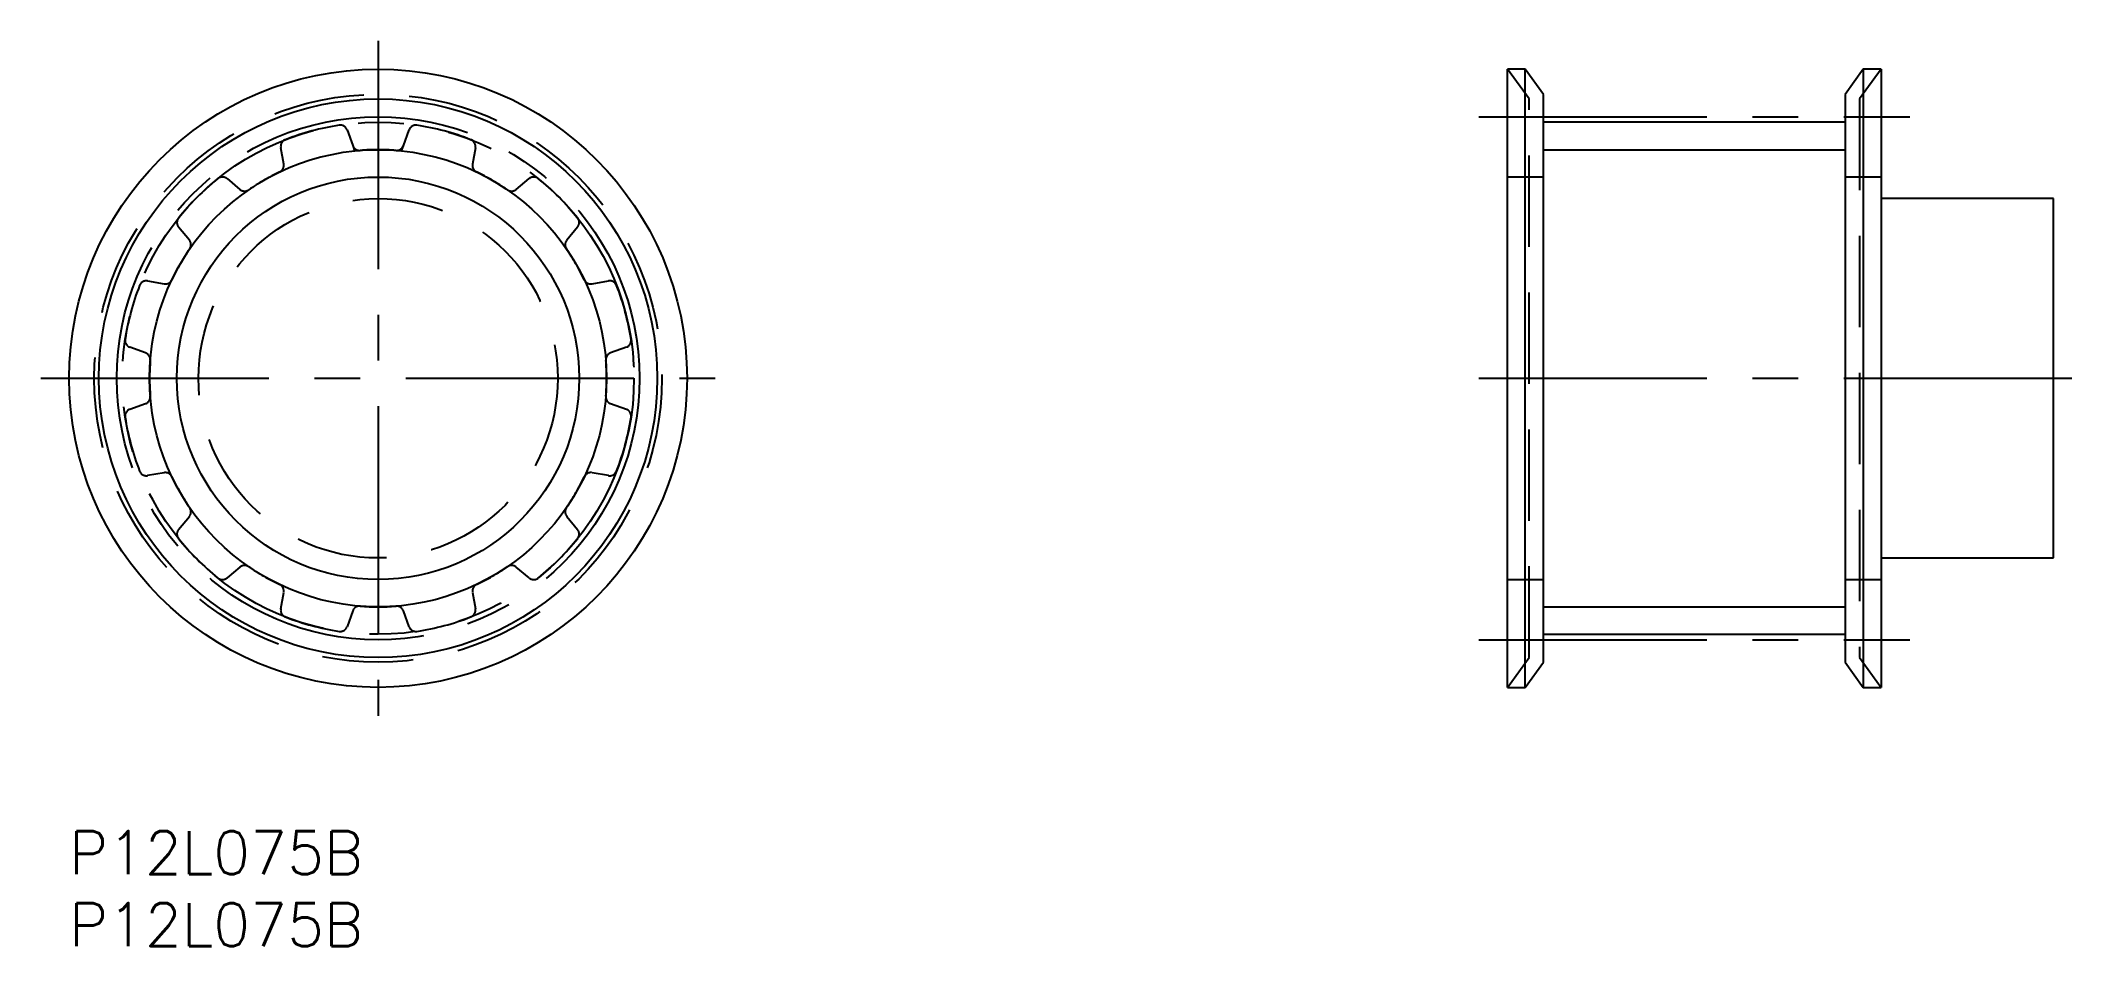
# Model space of a CAD drawing. Extents: x -2 to 140, y -8 to 55.
import ezdxf

# ---------------------------------------------------------------- set-up
doc = ezdxf.new("R2010")
doc.units = 0
doc.header["$LTSCALE"] = 0.5
for name, pattern in [('CENTER', [50.8, 31.75, -6.35, 6.35, -6.35]), ('DASHED', [19.05, 12.7, -6.35]), ('PHANTOM', [63.5, 31.75, -6.35, 6.35, -6.35, 6.35, -6.35])]:
    doc.linetypes.add(name, pattern=pattern)
for name, color, linetype in [('MSM_CENTER', 1, 'CENTER'), ('MSM_CONTINUOUS', 7, 'CONTINUOUS'), ('MSM_DASHED', 4, 'DASHED'), ('MSM_IMAGINARY', 6, 'PHANTOM'), ('MSM_NARROW', 5, 'CONTINUOUS'), ('MSM_PART_NUMBER', 7, 'CONTINUOUS')]:
    doc.layers.add(name, color=color, linetype=linetype)
doc.styles.get("Standard").update_dxf_attribs({"font": 'txt.shx', "height": 3, "bigfont": 'bigfont.shx'})

msp = doc.modelspace()

# ---------------------------------------------------------------- linework, layer by layer
at = {"layer": 'MSM_CENTER'}
for p, q in [((21.5, 54.97), (21.5, 8.03)), ((98.1, 49.69), (128.1, 49.69)), ((-1.97, 31.5), (44.97, 31.5)), ((98.1, 31.5), (140.1, 31.5)), ((98.1, 13.31), (128.1, 13.31))]:
    msp.add_line(p, q, dxfattribs=at)
msp.add_circle((21.5, 31.5), 18.19, dxfattribs=at)
at = {"layer": 'MSM_CONTINUOUS'}
for p, q in [((101.33, 53), (100.1, 53)), ((100.1, 10), (100.1, 53)), ((102.6, 51.25), (101.33, 53)), ((101.33, 10), (101.33, 53)), ((124.86, 53), (123.6, 51.25)), ((126.1, 53), (124.86, 53)), ((124.86, 53), (124.86, 10)), ((126.1, 53), (126.1, 10)), ((102.6, 11.75), (102.6, 51.25)), ((123.6, 51.25), (123.6, 11.75)), ((123.6, 49.31), (102.6, 49.31)), ((138.1, 44), (126.1, 44)), ((138.1, 19), (138.1, 44)), ((126.1, 19), (138.1, 19)), ((102.6, 13.69), (123.6, 13.69)), ((101.33, 10), (102.6, 11.75)), ((123.6, 11.75), (124.86, 10)), ((100.1, 10), (101.33, 10)), ((124.86, 10), (126.1, 10))]:
    msp.add_line(p, q, dxfattribs=at)
for radius in [21.5, 19.43, 14]:
    msp.add_circle((21.5, 31.5), radius, dxfattribs=at)
at = {"layer": 'MSM_DASHED'}
for p, q in [((101.6, 50.93), (100.1, 53)), ((126.1, 53), (124.6, 50.93)), ((101.6, 12.07), (101.6, 50.93)), ((124.6, 50.93), (124.6, 12.07)), ((19.34, 48.78), (19.74, 47.68)), ((23.26, 47.67), (23.66, 48.78)), ((14.93, 46.39), (14.73, 47.54)), ((28.27, 47.54), (28.07, 46.39)), ((102.6, 45.5), (100.1, 45.5)), ((126.1, 45.5), (123.6, 45.5)), ((10.99, 45.39), (11.89, 44.63)), ((31.11, 44.63), (32.01, 45.39)), ((8.37, 41.11), (7.61, 42.01)), ((35.39, 42.01), (34.63, 41.11)), ((5.46, 38.27), (6.61, 38.07)), ((36.39, 38.07), (37.54, 38.27)), ((5.32, 33.26), (4.22, 33.66)), ((38.78, 33.66), (37.68, 33.26)), ((4.22, 29.34), (5.32, 29.74)), ((37.68, 29.74), (38.78, 29.34)), ((6.61, 24.93), (5.46, 24.73)), ((37.54, 24.73), (36.39, 24.93)), ((7.61, 20.99), (8.37, 21.89)), ((34.63, 21.89), (35.39, 20.99)), ((11.89, 18.37), (10.99, 17.61)), ((32.01, 17.61), (31.11, 18.37)), ((100.1, 17.5), (102.6, 17.5)), ((123.6, 17.5), (126.1, 17.5)), ((14.73, 15.46), (14.93, 16.61)), ((28.07, 16.61), (28.27, 15.46)), ((19.74, 15.32), (19.34, 14.22)), ((23.66, 14.22), (23.26, 15.32)), ((100.1, 10), (101.6, 12.07)), ((124.6, 12.07), (126.1, 10))]:
    msp.add_line(p, q, dxfattribs=at)
for radius in [19.75, 12.5]:
    msp.add_circle((21.5, 31.5), radius, dxfattribs=at)
for centre, radius, start, end in [((21.5, 31.5), 17.81, 98.731, 111.269), ((18.87, 48.61), 0.5, 20, 98.731), ((24.13, 48.61), 0.5, 81.269, 160), ((21.5, 31.5), 17.81, 68.731, 81.269), ((15.22, 47.63), 0.5, 111.269, 190), ((20.21, 47.85), 0.5, 200, 274.5002), ((21.5, 31.5), 15.9, 85.4998, 94.5002), ((22.79, 47.85), 0.5, 265.4998, 340), ((27.78, 47.63), 0.5, 350, 68.731), ((10.67, 45), 0.5, 50, 128.731), ((21.5, 31.5), 15.9, 115.4998, 124.5002), ((14.44, 46.3), 0.5, 295.4998, 10), ((28.56, 46.3), 0.5, 170, 244.5002), ((21.5, 31.5), 15.9, 55.4998, 64.5002), ((32.33, 45), 0.5, 51.269, 130), ((21.5, 31.5), 17.81, 128.731, 141.269), ((12.21, 45.02), 0.5, 230, 304.5002), ((30.79, 45.02), 0.5, 235.4998, 310), ((21.5, 31.5), 17.81, 38.731, 51.269), ((8, 42.33), 0.5, 141.269, 220), ((35, 42.33), 0.5, 320, 38.731), ((21.5, 31.5), 15.9, 145.4998, 154.5002), ((7.98, 40.79), 0.5, 325.4998, 40), ((35.02, 40.79), 0.5, 140, 214.5002), ((21.5, 31.5), 15.9, 25.4998, 34.5002), ((21.5, 31.5), 17.81, 158.731, 171.269), ((5.37, 37.78), 0.5, 80, 158.731), ((6.7, 38.56), 0.5, 260, 334.5002), ((36.3, 38.56), 0.5, 205.4998, 280), ((37.63, 37.78), 0.5, 21.269, 100), ((21.5, 31.5), 17.81, 8.731, 21.269), ((4.39, 34.13), 0.5, 171.269, 250), ((38.61, 34.13), 0.5, 290, 8.731), ((5.15, 32.79), 0.5, 355.4998, 70), ((21.5, 31.5), 15.9, 175.4998, 184.5002), ((37.85, 32.79), 0.5, 110, 184.5002), ((21.5, 31.5), 15.9, 355.4998, 4.5002), ((5.15, 30.21), 0.5, 290, 4.5002), ((37.85, 30.21), 0.5, 175.4998, 250), ((4.39, 28.87), 0.5, 110, 188.731), ((21.5, 31.5), 17.81, 188.731, 201.269), ((21.5, 31.5), 17.81, 338.731, 351.269), ((38.61, 28.87), 0.5, 351.269, 70), ((5.37, 25.22), 0.5, 201.269, 280), ((6.7, 24.44), 0.5, 25.4998, 100), ((21.5, 31.5), 15.9, 205.4998, 214.5002), ((21.5, 31.5), 15.9, 325.4998, 334.5002), ((36.3, 24.44), 0.5, 80, 154.5002), ((37.63, 25.22), 0.5, 260, 338.731), ((7.98, 22.21), 0.5, 320, 34.5002), ((35.02, 22.21), 0.5, 145.4998, 220), ((8, 20.67), 0.5, 140, 218.731), ((21.5, 31.5), 17.81, 218.731, 231.269), ((21.5, 31.5), 17.81, 308.731, 321.269), ((35, 20.67), 0.5, 321.269, 40), ((12.21, 17.98), 0.5, 55.4998, 130), ((30.79, 17.98), 0.5, 50, 124.5002), ((10.67, 18), 0.5, 231.269, 310), ((21.5, 31.5), 15.9, 235.4998, 244.5002), ((14.44, 16.7), 0.5, 350, 64.5002), ((28.56, 16.7), 0.5, 115.4998, 190), ((21.5, 31.5), 15.9, 295.4998, 304.5002), ((32.33, 18), 0.5, 230, 308.731), ((20.21, 15.15), 0.5, 85.4998, 160), ((21.5, 31.5), 15.9, 265.4998, 274.5002), ((22.79, 15.15), 0.5, 20, 94.5002), ((15.22, 15.37), 0.5, 170, 248.731), ((21.5, 31.5), 17.81, 248.731, 261.269), ((18.87, 14.39), 0.5, 261.269, 340), ((24.13, 14.39), 0.5, 200, 278.731), ((21.5, 31.5), 17.81, 278.731, 291.269), ((27.78, 15.37), 0.5, 291.269, 10)]:
    msp.add_arc(centre, radius, start, end, dxfattribs=at)
at = {"layer": 'MSM_IMAGINARY'}
msp.add_circle((21.5, 31.5), 17.81, dxfattribs=at)
at = {"layer": 'MSM_NARROW'}
for p, q in [((19.74, 47.68), (19.87, 47.32)), ((23.12, 47.32), (23.26, 47.67)), ((102.6, 47.4), (123.6, 47.4)), ((102.6, 15.6), (123.6, 15.6))]:
    msp.add_line(p, q, dxfattribs=at)
msp.add_circle((21.5, 31.5), 15.9, dxfattribs=at)

# ---------------------------------------------------------------- texts
at = {"layer": 'MSM_PART_NUMBER'}
for p in [(0, -3), (0, -8)]:
    msp.add_text('P12L075B', height=3, dxfattribs=at).set_placement(p)

doc.saveas('drawing.dxf')
